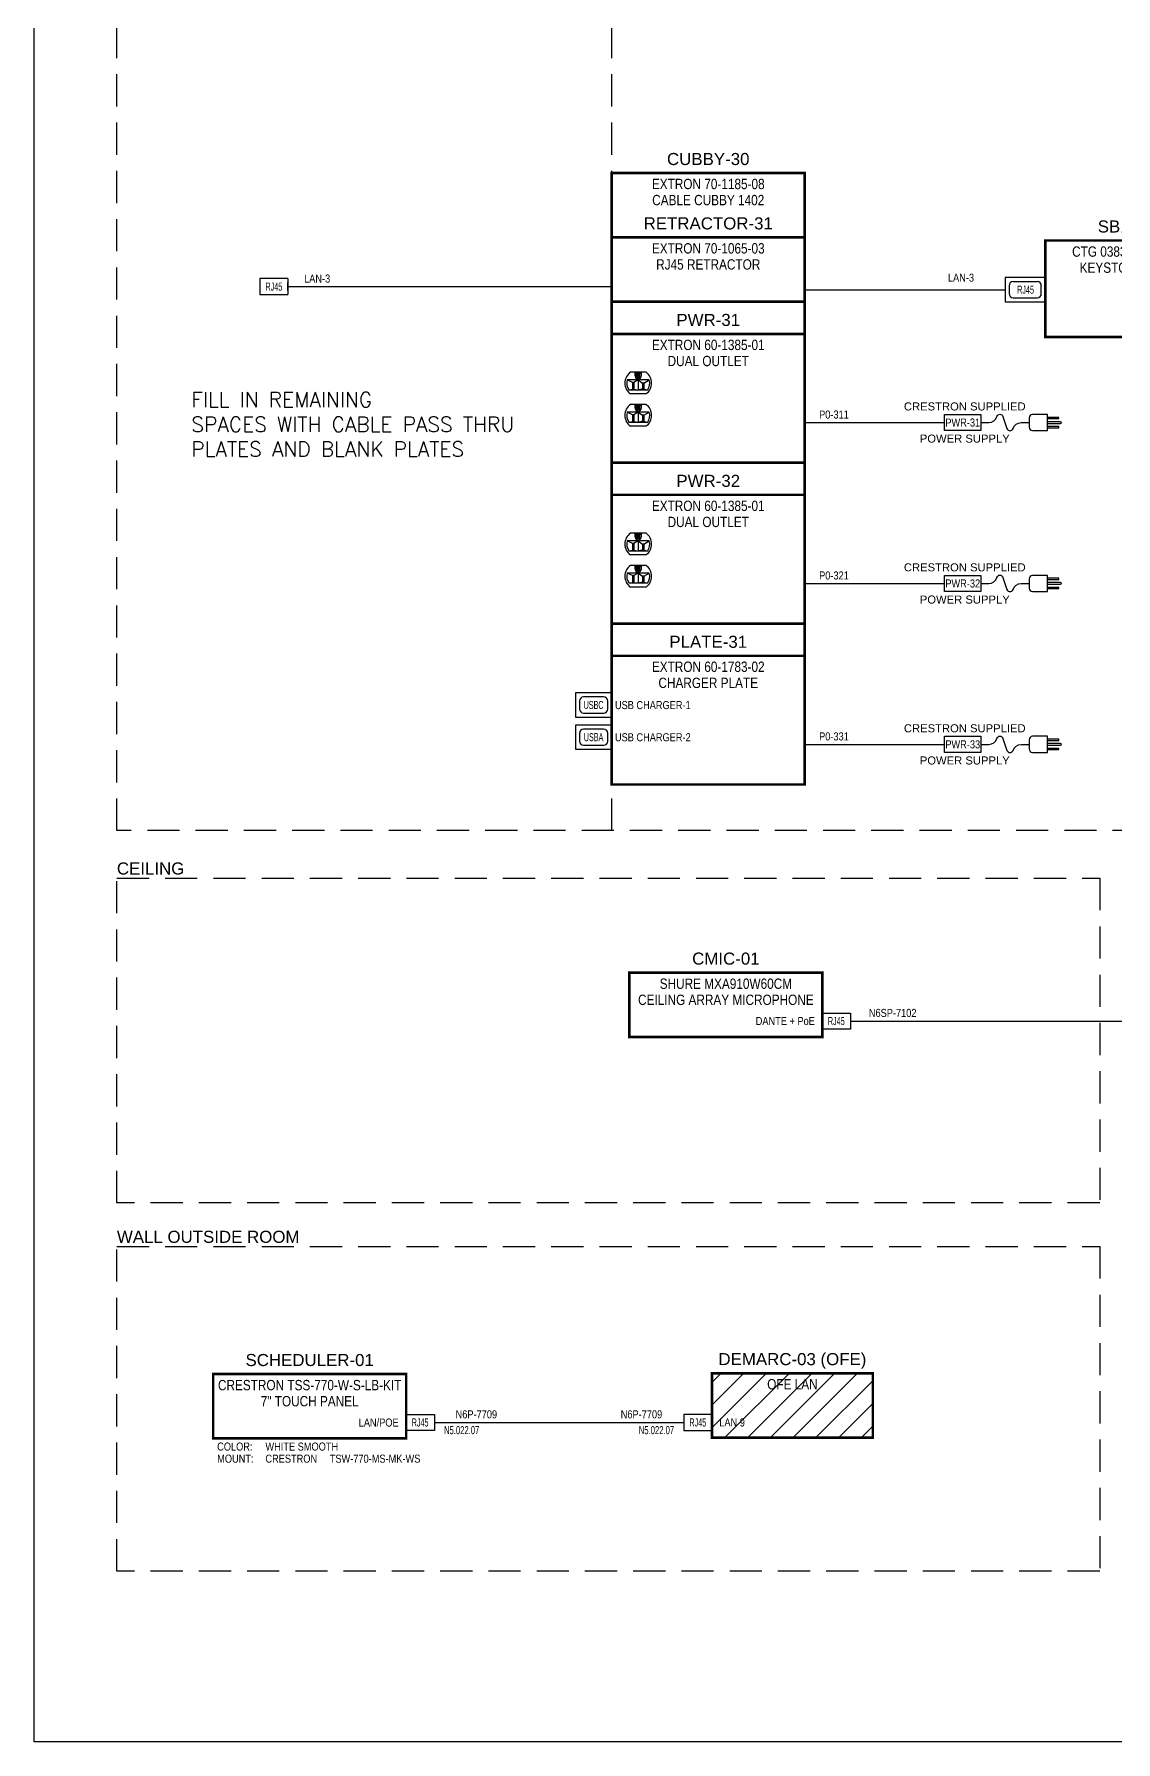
# Model space of a CAD drawing. Extents: x 0 to 120, y 0 to 39.
# Drawn here: x 0 to 8.41, y 0 to 13.26 of the extents above; entities that cross this region are included whole.
import ezdxf
from ezdxf.enums import TextEntityAlignment as Align

# ---------------------------------------------------------------- set-up
doc = ezdxf.new("R2010")
doc.units = 0
doc.header["$MEASUREMENT"] = 0
doc.linetypes.add('HIDDEN', pattern=[0.375, 0.25, -0.125])
doc.layers.get('0').update_dxf_attribs({"linetype": 'CONTINUOUS'})
doc.layers.get('DEFPOINTS').update_dxf_attribs({"linetype": 'CONTINUOUS'})
for name, color, linetype in [('AV-Func-Data', 212, 'CONTINUOUS'), ('AV-Func-DLAN', 214, 'CONTINUOUS'), ('AV-Func-Powr', 42, 'CONTINUOUS'), ('CABLE-NUM', 7, 'CONTINUOUS'), ('Cable_Riser', 7, 'HIDDEN'), ('Con-Detail', 9, 'CONTINUOUS'), ('DEVICE-NUM', 7, 'CONTINUOUS')]:
    doc.layers.add(name, color=color, linetype=linetype)
doc.styles.add('Cable Number', font='ARIALN.TTF')
doc.styles.add('ConDetail', font='swisscl.ttf', dxfattribs={"width": 0.75, "height": 0.0625})
doc.styles.add('Connection Detail', font='swisscl.ttf')
doc.styles.add('DimText', font='romans.shx')
doc.styles.add('NARROW', font='ARIALN.TTF')
doc.styles.get("Standard").update_dxf_attribs({"font": 'arial.ttf'})
doc.styles.add('Standard 2', font='arial.ttf', dxfattribs={"height": 0.0625})

# ---------------------------------------------------------------- blocks, each defined once
blk = doc.blocks.new('*U46')
at = {"const_width": 0.02}
blk.add_lwpolyline([(0, 0.382), (1.5, 0.382), (1.5, -0.118), (0, -0.118)], close=True, dxfattribs=at)
blk.add_point((1.5, 0.007))
at = {"layer": 'DEFPOINTS'}
blk.add_point((0, 0), dxfattribs=at)
blk.add_attdef('DEVICE', text='', height=0.0938).set_placement((0.75, 0.444), align=Align.CENTER)
at = {"style": 'NARROW'}
for tag, p in [('MODEL', (0.75, 0.257)), ('DESC', (0.75, 0.132))]:
    blk.add_attdef(tag, text='', height=0.08, dxfattribs=at).set_placement(p, align=Align.CENTER)
blk.add_attdef('INPUT1', text='', height=0.0625, dxfattribs=at).set_placement((0.062, 0.007), align=Align.MIDDLE_LEFT)
blk.add_attdef('OUTPUT1', text='', height=0.0625, dxfattribs=at).set_placement((1.437, 0.007), align=Align.MIDDLE_RIGHT)
blk = doc.blocks.new('*U45')
for p, q in [((0, 0.062), (0.219, 0.062)), ((0.031, 0.062), (0.188, 0.062)), ((0.219, -0.063), (0, -0.063)), ((0.188, -0.063), (0.031, -0.063))]:
    blk.add_line(p, q)
for points in [[(0, 0.062), (0, -0.063)], [(0.219, 0.062), (0.219, -0.063)]]:
    blk.add_lwpolyline(points)
at = {"style": 'DimText'}
blk.add_text('KMM V1.0 (C)', height=9.999999999999999e-52, dxfattribs=at).set_placement((0.219, 0.062))
at = {"style": 'Connection Detail', "width": 0.75}
blk.add_attdef('CONNECTOR', text='', height=0.0625, dxfattribs=at).set_placement((0.106, 0), align=Align.MIDDLE_CENTER)
at = {"style": 'Connection Detail'}
blk.add_attdef('CON-DETAIL', text='', height=0.0625, dxfattribs=at).set_placement((0.281, -0.116), align=Align.TOP_LEFT)
at = {"layer": 'CABLE-NUM', "style": 'NARROW'}
blk.add_attdef('DEVICE', text='', height=0.0625, dxfattribs=at).set_placement((-0.063, 0.031), align=Align.TOP_RIGHT)
blk = doc.blocks.new('*U90')
at = {"const_width": 0.02}
blk.add_lwpolyline([(0, 0.382), (1.5, 0.382), (1.5, -0.618), (0, -0.618)], close=True, dxfattribs=at)
for p in [(1.5, 0.007), (1.5, -0.243), (1.5, -0.493)]:
    blk.add_point(p)
at = {"layer": 'DEFPOINTS'}
for p in [(0, 0), (0, -0.25), (0, -0.5)]:
    blk.add_point(p, dxfattribs=at)
blk.add_attdef('DEVICE', text='', height=0.0938).set_placement((0.75, 0.444), align=Align.CENTER)
at = {"style": 'NARROW'}
for tag, p in [('MODEL', (0.75, 0.257)), ('DESC', (0.75, 0.132))]:
    blk.add_attdef(tag, text='', height=0.08, dxfattribs=at).set_placement(p, align=Align.CENTER)
for tag, p in [('INPUT1', (0.062, 0.007)), ('INPUT2', (0.062, -0.243)), ('INPUT3', (0.062, -0.493))]:
    blk.add_attdef(tag, text='', height=0.0625, dxfattribs=at).set_placement(p, align=Align.MIDDLE_LEFT)
for tag, p in [('OUTPUT1', (1.437, 0.007)), ('OUTPUT2', (1.437, -0.243)), ('OUTPUT3', (1.437, -0.493))]:
    blk.add_attdef(tag, text='', height=0.0625, dxfattribs=at).set_placement(p, align=Align.MIDDLE_RIGHT)
blk = doc.blocks.new('PLUG')
for points in [[(-0.5, -0.03125), (-0.84375, -0.03125, -1), (-0.84375, 0.03125), (-0.5, 0.03125)], [(-0.5, -0.21875), (-0.09375, -0.21875, 0.414213562), (0, -0.125), (0, 0.125, 0.414213562), (-0.09375, 0.21875), (-0.5, 0.21875)]]:
    blk.add_lwpolyline(points, format="xyb", close=True)
for points in [[(-0.8125, 0.109375), (-0.5, 0.109375), (-0.5, 0.140625), (-0.8125, 0.140625)], [(-0.8125, -0.140625), (-0.5, -0.140625), (-0.5, -0.109375), (-0.8125, -0.109375)]]:
    blk.add_lwpolyline(points, close=True)
blk = doc.blocks.new('Wallwart_V1')
blk.add_lwpolyline([(0, 0.0625), (0.28125, 0.0625), (0.28125, -0.0625), (0, -0.0625)], close=True)
blk.add_lwpolyline([(0.28125, 0), (0.34375, 0, 0.333333333), (0.40625, 0.046875, -0.75), (0.453125, 0.046875), (0.484375, -0.046875, 0.72075922), (0.53125, -0.046875, -0.312376478), (0.59375, 0), (0.65625, 0)], format="xyb")
at = {"xscale": 0.2857142857142847, "yscale": 0.2857142857142847, "zscale": 0.2857142857142847, "rotation": 180}
blk.add_blockref('PLUG', (0.65625, 0), dxfattribs=at)
at = {"style": 'Standard 2'}
for tag, p in [('MODEL', (0.15625, 0.09375)), ('DESC', (0.15625, -0.15625))]:
    blk.add_attdef(tag, text='', height=0.0625, dxfattribs=at).set_placement(p, align=Align.CENTER)
at = {"style": 'NARROW'}
blk.add_attdef('DEVICE', text='', height=0.0625, dxfattribs=at).set_placement((0.140625, 0), align=Align.MIDDLE_CENTER)
blk = doc.blocks.new('*U86')
for p, q in [((-0.0001, 0.09375), (-0.28135, 0.09375)), ((-0.28135, 0.09375), (-0.28135, -0.09375)), ((-0.2501, 0.03125), (-0.2501, -0.03125)), ((-0.0626, 0.0625), (-0.21885, 0.0625)), ((-0.03135, -0.03125), (-0.03135, 0.03125)), ((-0.0001, -0.09375), (-0.0001, 0.09375)), ((-0.28135, -0.09375), (-0.0001, -0.09375)), ((-0.21885, -0.0625), (-0.0626, -0.0625))]:
    blk.add_line(p, q)
for centre, start, end in [((-0.21885, 0.03125), 90, 180), ((-0.0626, 0.03125), 0, 90), ((-0.21885, -0.03125), 180, 270), ((-0.0626, -0.03125), 270, 0)]:
    blk.add_arc(centre, 0.03125, start, end)
at = {"style": 'Connection Detail', "width": 0.75}
blk.add_attdef('CONNECTOR', text='', height=0.0625, dxfattribs=at).set_placement((-0.140725, 0), align=Align.MIDDLE_CENTER)
at = {"layer": 'CABLE-NUM', "style": 'NARROW'}
blk.add_attdef('DEVICE', text='', height=0.0625, dxfattribs=at).set_placement((0.03115, 0.03125), align=Align.TOP_LEFT)
blk = doc.blocks.new('*U88')
for p, q in [((-0.0001, 0.09375), (-0.28135, 0.09375)), ((-0.28135, 0.09375), (-0.28135, -0.09375)), ((-0.2501, 0.03125), (-0.2501, -0.03125)), ((-0.0626, 0.0625), (-0.21885, 0.0625)), ((-0.03135, -0.03125), (-0.03135, 0.03125)), ((-0.0001, -0.09375), (-0.0001, 0.09375)), ((-0.28135, -0.09375), (-0.0001, -0.09375)), ((-0.21885, -0.0625), (-0.0626, -0.0625))]:
    blk.add_line(p, q)
for centre, start, end in [((-0.21885, 0.03125), 90, 180), ((-0.0626, 0.03125), 0, 90), ((-0.21885, -0.03125), 180, 270), ((-0.0626, -0.03125), 270, 0)]:
    blk.add_arc(centre, 0.03125, start, end)
at = {"style": 'Connection Detail', "width": 0.75}
blk.add_attdef('CONNECTOR', text='', height=0.0625, dxfattribs=at).set_placement((-0.140725, 0), align=Align.MIDDLE_CENTER)
at = {"layer": 'CABLE-NUM', "style": 'NARROW'}
blk.add_attdef('DEVICE', text='', height=0.0625, dxfattribs=at).set_placement((0.03115, 0.03125), align=Align.TOP_LEFT)
blk = doc.blocks.new('*U89')
at = {"layer": 'CABLE-NUM', "style": 'Cable Number'}
blk.add_attdef('CABLE-NUM', text='', height=0.0625, dxfattribs=at).set_placement((0.227, 0.062), align=Align.MIDDLE_CENTER)
blk = doc.blocks.new('*U87')
at = {"color": 0}
for p, q in [((0.291, 0.025), (0.12, 0.025)), ((0.161, 0.005), (0.12, 0.025)), ((0.267, 0.084), (0.144, 0.084)), ((0.161, 0.005), (0.161, -0.05)), ((0.171, 0.005), (0.161, 0.005)), ((0.206, 0.025), (0.171, 0.005)), ((0.171, 0.005), (0.171, -0.05)), ((0.228, 0.079), (0.183, 0.079)), ((0.192, 0.071), (0.183, 0.079)), ((0.183, 0.053), (0.183, 0.079)), ((0.219, 0.071), (0.192, 0.071)), ((0.192, 0.053), (0.192, 0.071)), ((0.206, 0.025), (0.24, 0)), ((0.206, 0.025), (0.206, -0.055)), ((0.228, 0.079), (0.219, 0.071)), ((0.219, 0.053), (0.219, 0.071)), ((0.228, 0.079), (0.228, 0.053)), ((0.25, 0), (0.291, 0.025)), ((0.161, -0.05), (0.135, -0.055)), ((0.276, -0.055), (0.135, -0.055)), ((0.267, -0.084), (0.144, -0.084)), ((0.171, -0.05), (0.161, -0.05)), ((0.206, -0.055), (0.171, -0.05)), ((0.24, -0.045), (0.206, -0.055)), ((0.25, 0), (0.24, 0)), ((0.24, 0), (0.24, -0.045)), ((0.25, -0.045), (0.24, -0.045)), ((0.25, 0), (0.25, -0.045)), ((0.25, -0.045), (0.276, -0.055))]:
    blk.add_line(p, q, dxfattribs=at)
at = {"color": 0, "const_width": 0.0134}
blk.add_lwpolyline([(0.212, 0.052, -1), (0.198, 0.052, -1)], format="xyb", close=True, dxfattribs=at)
at = {"color": 0}
for centre, radius, start, end in [((0.206, 0), 0.104, 125.9431, 234.0569), ((0.206, 0), 0.0894, 163.8777, 217.6763), ((0.206, 0.053), 0.0223, 180, 0), ((0.206, 0.053), 0.0134, 180, 0), ((0.206, 0), 0.104, 305.9431, 54.0569), ((0.206, 0), 0.0894, 322.3237, 16.1223)]:
    blk.add_arc(centre, radius, start, end, dxfattribs=at)
for points in [[(0.171, 0.005), (0.161, 0.005), (0.171, -0.05), (0.161, -0.05)], [(0.219, 0.071), (0.192, 0.071), (0.219, 0.053), (0.192, 0.053)], [(0.25, 0), (0.24, 0), (0.25, -0.045), (0.24, -0.045)]]:
    blk.add_solid(points, dxfattribs=at)
blk = doc.blocks.new('*U91')
at = {"const_width": 0.02}
blk.add_lwpolyline([(0, 0.382), (1.5, 0.382), (1.5, -4.368), (0, -4.368)], close=True, dxfattribs=at)
for p in [(1.5, 0.007), (1.5, -0.243), (1.5, -0.493), (1.5, -0.743), (1.5, -0.993), (1.5, -1.243), (1.5, -1.493), (1.5, -1.743), (1.5, -1.993), (1.5, -2.243), (1.5, -2.493), (1.5, -2.743), (1.5, -2.993), (1.5, -3.243), (1.5, -3.493), (1.5, -3.743), (1.5, -3.993), (1.5, -4.243)]:
    blk.add_point(p)
at = {"layer": 'DEFPOINTS'}
for p in [(0, 0), (0, -0.25), (0, -0.5), (0, -0.75), (0, -1), (0, -1.25), (0, -1.5), (0, -1.75), (0, -2), (0, -2.25), (0, -2.5), (0, -2.75), (0, -3), (0, -3.25), (0, -3.5), (0, -3.75), (0, -4), (0, -4.25)]:
    blk.add_point(p, dxfattribs=at)
blk.add_attdef('DEVICE', text='', height=0.0938).set_placement((0.75, 0.444), align=Align.CENTER)
at = {"style": 'NARROW'}
for tag, p in [('MODEL', (0.75, 0.257)), ('DESC', (0.75, 0.132))]:
    blk.add_attdef(tag, text='', height=0.08, dxfattribs=at).set_placement(p, align=Align.CENTER)
for tag, p in [('INPUT1', (0.062, 0.007)), ('INPUT2', (0.062, -0.243)), ('INPUT3', (0.062, -0.493)), ('INPUT4', (0.062, -0.743)), ('INPUT5', (0.062, -0.993)), ('INPUT6', (0.062, -1.243)), ('INPUT7', (0.062, -1.493)), ('INPUT8', (0.062, -1.743)), ('INPUT9', (0.062, -1.993)), ('INPUT10', (0.062, -2.243)), ('INPUT11', (0.062, -2.493)), ('INPUT12', (0.062, -2.743)), ('INPUT13', (0.062, -2.993)), ('INPUT14', (0.062, -3.243)), ('INPUT15', (0.062, -3.493)), ('INPUT16', (0.062, -3.743)), ('INPUT17', (0.062, -3.993)), ('INPUT18', (0.062, -4.243))]:
    blk.add_attdef(tag, text='', height=0.0625, dxfattribs=at).set_placement(p, align=Align.MIDDLE_LEFT)
for tag, p in [('OUTPUT1', (1.437, 0.007)), ('OUTPUT2', (1.437, -0.243)), ('OUTPUT3', (1.437, -0.493)), ('OUTPUT4', (1.437, -0.743)), ('OUTPUT5', (1.437, -0.993)), ('OUTPUT6', (1.437, -1.243)), ('OUTPUT7', (1.437, -1.493)), ('OUTPUT8', (1.437, -1.743)), ('OUTPUT9', (1.437, -1.993)), ('OUTPUT10', (1.437, -2.243)), ('OUTPUT11', (1.437, -2.493)), ('OUTPUT12', (1.437, -2.743)), ('OUTPUT13', (1.437, -2.993)), ('OUTPUT14', (1.437, -3.243)), ('OUTPUT15', (1.437, -3.493)), ('OUTPUT16', (1.437, -3.743)), ('OUTPUT17', (1.437, -3.993)), ('OUTPUT18', (1.437, -4.243))]:
    blk.add_attdef(tag, text='', height=0.0625, dxfattribs=at).set_placement(p, align=Align.MIDDLE_RIGHT)
blk = doc.blocks.new('*U85')
at = {"const_width": 0.02}
blk.add_lwpolyline([(0, 0.382), (1.5, 0.382), (1.5, -0.118), (0, -0.118)], close=True, dxfattribs=at)
blk.add_point((1.5, 0.007))
at = {"layer": 'DEFPOINTS'}
blk.add_point((0, 0), dxfattribs=at)
blk.add_attdef('DEVICE', text='', height=0.0938).set_placement((0.75, 0.444), align=Align.CENTER)
at = {"style": 'NARROW'}
for tag, p in [('MODEL', (0.75, 0.257)), ('DESC', (0.75, 0.132))]:
    blk.add_attdef(tag, text='', height=0.08, dxfattribs=at).set_placement(p, align=Align.CENTER)
blk.add_attdef('INPUT1', text='', height=0.0625, dxfattribs=at).set_placement((0.062, 0.007), align=Align.MIDDLE_LEFT)
blk.add_attdef('OUTPUT1', text='', height=0.0625, dxfattribs=at).set_placement((1.437, 0.007), align=Align.MIDDLE_RIGHT)
blk = doc.blocks.new('Connector V5')
for p, q in [((0, 0.062), (-0.219, 0.062)), ((-0.219, 0.031), (-0.219, -0.031)), ((-0.031, 0.062), (-0.188, 0.062)), ((0, -0.031), (0, 0.031)), ((-0.219, -0.062), (0, -0.062)), ((-0.188, -0.062), (-0.031, -0.062))]:
    blk.add_line(p, q)
for points in [[(-0.219, 0.062), (-0.219, -0.062)], [(0, 0.062), (0, -0.062)]]:
    blk.add_lwpolyline(points)
at = {"style": 'Connection Detail', "width": 0.75}
blk.add_attdef('CONNECTOR', text='', height=0.0625, dxfattribs=at).set_placement((-0.109, 0), align=Align.MIDDLE_CENTER)
at = {"layer": 'Con-Detail', "style": 'ConDetail', "width": 0.716609}
blk.add_attdef('CON-DETAIL', text='', height=0.0625, dxfattribs=at).set_placement((-0.569, -0.092), (-0.294, -0.092), align=Align.FIT)
at = {"layer": 'DEVICE-NUM', "style": 'NARROW'}
blk.add_attdef('DEVICE', text='', height=0.0625, dxfattribs=at).set_placement((0.062, 0.031), align=Align.TOP_LEFT)
blk = doc.blocks.new('*U95')
for p, q in [((-0.001, 0.094), (-0.313, 0.094)), ((-0.313, 0.094), (-0.313, -0.094)), ((-0.282, 0.031), (-0.282, -0.031)), ((-0.063, 0.062), (-0.251, 0.062)), ((-0.032, -0.031), (-0.032, 0.031)), ((-0.001, -0.094), (-0.001, 0.094)), ((-0.313, -0.094), (-0.001, -0.094)), ((-0.251, -0.063), (-0.063, -0.063))]:
    blk.add_line(p, q)
for centre, start, end in [((-0.251, 0.031), 90, 180), ((-0.063, 0.031), 0, 90), ((-0.251, -0.031), 180, 270), ((-0.063, -0.031), 270, 0)]:
    blk.add_arc(centre, 0.0312, start, end)
at = {"style": 'Connection Detail', "width": 0.75}
blk.add_attdef('CONNECTOR', text='', height=0.0625, dxfattribs=at).set_placement((-0.157, 0), align=Align.MIDDLE_CENTER)
blk = doc.blocks.new('*U97')
at = {"const_width": 0.02}
blk.add_lwpolyline([(0, 0.382), (1.25, 0.382), (1.25, -0.368), (0, -0.368)], close=True, dxfattribs=at)
for p in [(1.25, 0), (1.25, -0.25)]:
    blk.add_point(p)
at = {"layer": 'DEFPOINTS'}
for p in [(0, 0), (0, -0.25)]:
    blk.add_point(p, dxfattribs=at)
blk.add_attdef('DEVICE', text='', height=0.0938).set_placement((0.625, 0.444), align=Align.CENTER)
at = {"style": 'NARROW'}
for tag, p in [('MODEL', (0.625, 0.257)), ('DESC', (0.625, 0.132))]:
    blk.add_attdef(tag, text='', height=0.08, dxfattribs=at).set_placement(p, align=Align.CENTER)
for tag, p in [('INPUT1', (0.062, 0.007)), ('INPUT2', (0.062, -0.243))]:
    blk.add_attdef(tag, text='', height=0.0625, dxfattribs=at).set_placement(p, align=Align.MIDDLE_LEFT)
for tag, p in [('OUTPUT1', (1.187, 0.007)), ('OUTPUT2', (1.187, -0.243))]:
    blk.add_attdef(tag, text='', height=0.0625, dxfattribs=at).set_placement(p, align=Align.MIDDLE_RIGHT)
blk = doc.blocks.new('*U100')
at = {"style": 'NARROW'}
blk.add_text('COLOR:', height=0.0625, dxfattribs=at).set_placement((0.03125, -0.09375))
blk.add_attdef('COLOR', (0.40625, -0.09375), '', height=0.0625, dxfattribs=at)
blk = doc.blocks.new('*U37')
for p, q in [((0, 0.062), (0.219, 0.062)), ((0, -0.031), (0, 0.031)), ((0.031, 0.062), (0.188, 0.062)), ((0.219, 0.031), (0.219, -0.031)), ((0.219, -0.062), (0, -0.062)), ((0.188, -0.062), (0.031, -0.062))]:
    blk.add_line(p, q)
for points in [[(0, 0.062), (0, -0.062)], [(0.219, 0.062), (0.219, -0.062)]]:
    blk.add_lwpolyline(points)
at = {"style": 'Connection Detail', "width": 0.75}
blk.add_attdef('CONNECTOR', text='', height=0.0625, dxfattribs=at).set_placement((0.106, 0), align=Align.MIDDLE_CENTER)
at = {"layer": 'Con-Detail', "style": 'ConDetail', "width": 0.716609}
blk.add_attdef('CON-DETAIL', text='', height=0.0625, dxfattribs=at).set_placement((0.294, -0.092), (0.569, -0.092), align=Align.FIT)
at = {"layer": 'DEVICE-NUM', "style": 'NARROW'}
blk.add_attdef('DEVICE', text='', height=0.0625, dxfattribs=at).set_placement((-0.062, 0.031), align=Align.TOP_RIGHT)
blk = doc.blocks.new('*U44')
at = {"layer": 'CABLE-NUM', "style": 'Cable Number'}
blk.add_attdef('CABLE-NUM', text='', height=0.0625, dxfattribs=at).set_placement((0.336, 0.063), align=Align.MIDDLE_CENTER)
blk = doc.blocks.new('*U102')
at = {"style": 'NARROW'}
blk.add_text('MOUNT:', height=0.0625, dxfattribs=at).set_placement((0.03125, -0.1875))
for tag, p in [('MOUNT-MFG1', (0.40625, -0.1875)), ('MOUNT-MODEL1', (0.90625, -0.1875)), ('MOUNT-MFG2', (0.40625, -0.28125)), ('MOUNT-MODEL2', (0.90625, -0.28125))]:
    blk.add_attdef(tag, p, '', height=0.0625, dxfattribs=at)
blk = doc.blocks.new('*U112')
at = {"layer": 'CABLE-NUM', "style": 'Cable Number'}
blk.add_attdef('CABLE-NUM', text='', height=0.0625, dxfattribs=at).set_placement((0.336, 0.063), align=Align.MIDDLE_CENTER)
blk = doc.blocks.new('*U118')
at = {"const_width": 0.02}
blk.add_lwpolyline([(0, 0.382), (1.25, 0.382), (1.25, -0.118), (0, -0.118)], close=True, dxfattribs=at)
blk.add_point((1.25, 0))
at = {"layer": 'DEFPOINTS'}
blk.add_point((0, 0), dxfattribs=at)
blk.add_attdef('DEVICE', text='', height=0.0938).set_placement((0.625, 0.444), align=Align.CENTER)
at = {"style": 'NARROW'}
for tag, p in [('MODEL', (0.625, 0.257)), ('DESC', (0.625, 0.132))]:
    blk.add_attdef(tag, text='', height=0.08, dxfattribs=at).set_placement(p, align=Align.CENTER)
blk.add_attdef('INPUT1', text='', height=0.0625, dxfattribs=at).set_placement((0.062, 0.007), align=Align.MIDDLE_LEFT)
blk.add_attdef('OUTPUT1', text='', height=0.0625, dxfattribs=at).set_placement((1.187, 0.007), align=Align.MIDDLE_RIGHT)
blk = doc.blocks.new('*U119')
at = {"layer": 'CABLE-NUM', "style": 'Cable Number'}
blk.add_attdef('CABLE-NUM', text='', height=0.0625, dxfattribs=at).set_placement((-0.328, 0.063), align=Align.MIDDLE_CENTER)
blk = doc.blocks.new('*U92')
at = {"layer": 'CABLE-NUM', "style": 'Cable Number'}
blk.add_attdef('CABLE-NUM', text='', height=0.0625, dxfattribs=at).set_placement((0.227, 0.062), align=Align.MIDDLE_CENTER)
blk = doc.blocks.new('*U32')
at = {"layer": 'CABLE-NUM', "style": 'Cable Number'}
blk.add_attdef('CABLE-NUM', text='', height=0.0625, dxfattribs=at).set_placement((-0.219, 0.063), align=Align.MIDDLE_CENTER)

msp = doc.modelspace()

# ---------------------------------------------------------------- hatches: boundary and pattern name
h = msp.add_hatch()
h.set_pattern_fill('ANSI31', color=256)
h.paths.add_polyline_path([(6.517, 2.863), (5.267, 2.863), (5.267, 2.363), (6.517, 2.363)])
h.paths.add_polyline_path([(5.675, 2.716), (6.108, 2.716), (6.108, 2.841), (5.675, 2.841)], flags=24)
h.paths.add_polyline_path([(5.308, 2.416), (5.539, 2.416), (5.539, 2.546), (5.308, 2.546)], flags=24)

# ---------------------------------------------------------------- linework, layer by layer
at = {"layer": 'AV-Func-Data'}
for points in [[(1.972, 11.304), (4.488, 11.304)], [(5.988, 11.28), (7.544, 11.28)], [(3.109, 2.481), (5.048, 2.481)]]:
    msp.add_lwpolyline(points, dxfattribs=at)
at = {"layer": 'AV-Func-DLAN'}
msp.add_lwpolyline([(6.344, 5.599), (14.224, 5.599)], dxfattribs=at)
at = {"layer": 'AV-Func-Powr'}
for points in [[(5.988, 10.248), (7.075, 10.248)], [(5.988, 8.998), (7.075, 8.998)], [(5.988, 7.748), (7.075, 7.748)]]:
    msp.add_lwpolyline(points, dxfattribs=at)
at = {"layer": 'Cable_Riser'}
for points in [[(0.643, 28.697), (19.13, 28.697), (19.13, 7.078), (0.643, 7.078), (0.643, 28.697)], [(0.643, 6.709), (8.28, 6.709), (8.28, 4.186), (0.643, 4.186), (0.643, 6.709)], [(0.643, 3.848), (8.28, 3.848), (8.28, 1.325), (0.643, 1.325), (0.643, 3.848)]]:
    msp.add_lwpolyline(points, close=True, dxfattribs=at)
msp.add_lwpolyline([(4.488, 7.078), (4.488, 28.697)], dxfattribs=at)
at = {"layer": 'DEFPOINTS'}
msp.add_lwpolyline([(0, 29.3), (36.7, 29.3), (36.7, 0), (0, 0)], close=True, dxfattribs=at)

# ---------------------------------------------------------------- block references
ref = msp.add_blockref('*U91', (4.488, 11.804))
ref.add_attrib('DEVICE', 'CUBBY-30', dxfattribs={"height": 0.0938}).set_placement((5.238, 12.248), align=Align.CENTER)
ref.add_attrib('MODEL', 'EXTRON 70-1185-08', dxfattribs={"height": 0.08, "style": 'NARROW'}).set_placement((5.238, 12.061), align=Align.CENTER)
ref.add_attrib('DESC', 'CABLE CUBBY 1402', dxfattribs={"height": 0.08, "style": 'NARROW'}).set_placement((5.238, 11.936), align=Align.CENTER)
ref = msp.add_blockref('*U85', (4.488, 11.304))
ref.add_attrib('DEVICE', 'RETRACTOR-31', dxfattribs={"height": 0.09375}).set_placement((5.238, 11.748), align=Align.CENTER)
ref.add_attrib('MODEL', 'EXTRON 70-1065-03', dxfattribs={"height": 0.08, "style": 'NARROW'}).set_placement((5.238, 11.561), align=Align.CENTER)
ref.add_attrib('DESC', 'RJ45 RETRACTOR', dxfattribs={"height": 0.08, "style": 'NARROW'}).set_placement((5.238, 11.436), align=Align.CENTER)
ref = msp.add_blockref('*U97', (7.858, 11.28))
ref.add_attrib('DEVICE', 'SB1-03', dxfattribs={"height": 0.0938}).set_placement((8.483, 11.724), align=Align.CENTER)
ref.add_attrib('MODEL', 'CTG 03831 1-PORT', dxfattribs={"height": 0.08, "style": 'NARROW'}).set_placement((8.483, 11.536), align=Align.CENTER)
ref.add_attrib('DESC', 'KEYSTONE BOX', dxfattribs={"height": 0.08, "style": 'NARROW'}).set_placement((8.483, 11.411), align=Align.CENTER)
ref = msp.add_blockref('*U90', (4.488, 10.554))
ref.add_attrib('DEVICE', 'PWR-31', dxfattribs={"height": 0.0938}).set_placement((5.238, 10.998), align=Align.CENTER)
ref.add_attrib('MODEL', 'EXTRON 60-1385-01', dxfattribs={"height": 0.08, "style": 'NARROW'}).set_placement((5.238, 10.811), align=Align.CENTER)
ref.add_attrib('DESC', 'DUAL OUTLET', dxfattribs={"height": 0.08, "style": 'NARROW'}).set_placement((5.238, 10.686), align=Align.CENTER)
for p in [(4.488, 10.554), (4.488, 10.304), (4.488, 9.304), (4.488, 9.054)]:
    msp.add_blockref('*U87', p)
ref = msp.add_blockref('*U90', (4.488, 9.304))
ref.add_attrib('DEVICE', 'PWR-32', dxfattribs={"height": 0.0938}).set_placement((5.238, 9.748), align=Align.CENTER)
ref.add_attrib('MODEL', 'EXTRON 60-1385-01', dxfattribs={"height": 0.08, "style": 'NARROW'}).set_placement((5.238, 9.561), align=Align.CENTER)
ref.add_attrib('DESC', 'DUAL OUTLET', dxfattribs={"height": 0.08, "style": 'NARROW'}).set_placement((5.238, 9.436), align=Align.CENTER)
ref = msp.add_blockref('*U90', (4.488, 8.054))
ref.add_attrib('DEVICE', 'PLATE-31', dxfattribs={"height": 0.0938}).set_placement((5.238, 8.498), align=Align.CENTER)
ref.add_attrib('MODEL', 'EXTRON 60-1783-02', dxfattribs={"height": 0.08, "style": 'NARROW'}).set_placement((5.238, 8.311), align=Align.CENTER)
ref.add_attrib('DESC', 'CHARGER PLATE', dxfattribs={"height": 0.08, "style": 'NARROW'}).set_placement((5.238, 8.186), align=Align.CENTER)
ref = msp.add_blockref('*U46', (4.625, 5.593))
ref.add_attrib('DEVICE', 'CMIC-01', dxfattribs={"height": 0.0938}).set_placement((5.375, 6.037), align=Align.CENTER)
ref.add_attrib('MODEL', 'SHURE MXA910W60CM', dxfattribs={"height": 0.08, "style": 'NARROW'}).set_placement((5.375, 5.849), align=Align.CENTER)
ref.add_attrib('DESC', 'CEILING ARRAY MICROPHONE', dxfattribs={"height": 0.08, "style": 'NARROW'}).set_placement((5.375, 5.724), align=Align.CENTER)
ref = msp.add_blockref('*U46', (1.391, 2.475))
ref.add_attrib('DEVICE', 'SCHEDULER-01', dxfattribs={"height": 0.09375}).set_placement((2.141, 2.919), align=Align.CENTER)
ref.add_attrib('MODEL', 'CRESTRON TSS-770-W-S-LB-KIT', dxfattribs={"height": 0.08, "style": 'NARROW'}).set_placement((2.141, 2.731), align=Align.CENTER)
ref.add_attrib('DESC', '7" TOUCH PANEL', dxfattribs={"height": 0.08, "style": 'NARROW'}).set_placement((2.141, 2.606), align=Align.CENTER)
ref = msp.add_blockref('*U118', (5.267, 2.481))
ref.add_attrib('DEVICE', 'DEMARC-03 (OFE)', dxfattribs={"height": 0.09375}).set_placement((5.892, 2.926), align=Align.CENTER)
ref.add_attrib('MODEL', 'OFE LAN', dxfattribs={"height": 0.08, "style": 'NARROW'}).set_placement((5.892, 2.738), align=Align.CENTER)
for name, values in [('*U100', {'COLOR': 'WHITE SMOOTH'}), ('*U102', {'MOUNT-MFG1': 'CRESTRON', 'MOUNT-MODEL1': 'TSW-770-MS-MK-WS'})]:
    msp.add_blockref(name, (1.391, 2.356)).add_auto_attribs(values)
at = {"layer": 'AV-Func-Data'}
msp.add_blockref('Connector V5', (1.972, 11.304), dxfattribs=at).add_auto_attribs({'CONNECTOR': 'RJ45'})
at = {"layer": 'AV-Func-DLAN'}
ref = msp.add_blockref('*U45', (6.125, 5.599), dxfattribs=at)
ref.add_attrib('CONNECTOR', 'RJ45', dxfattribs={"layer": '0', "height": 0.0625, "style": 'Connection Detail', "width": 0.75}).set_placement((6.233, 5.599), align=Align.MIDDLE_CENTER)
ref.add_attrib('DEVICE_001', 'DANTE + PoE', (5.607, 5.568), dxfattribs={"layer": 'CABLE-NUM', "height": 0.0625, "style": 'NARROW'})
ref = msp.add_blockref('*U37', (2.891, 2.481), dxfattribs=at)
ref.add_attrib('CONNECTOR', 'RJ45', dxfattribs={"layer": '0', "height": 0.0625, "style": 'Connection Detail', "width": 0.75}).set_placement((2.999, 2.481), align=Align.MIDDLE_CENTER)
ref.add_attrib('DEVICE_001', 'LAN/POE', (2.522, 2.449), dxfattribs={"layer": 'DEVICE-NUM', "height": 0.0625, "style": 'NARROW'})
ref.add_attrib('CON-DETAIL', 'N5.022.07', dxfattribs={"layer": 'Con-Detail', "height": 0.0625, "style": 'ConDetail', "width": 0.856288}).set_placement((3.185, 2.39), (3.459, 2.39), align=Align.FIT)
ref = msp.add_blockref('Connector V5', (5.267, 2.481), dxfattribs=at)
ref.add_attrib('CONNECTOR', 'RJ45', dxfattribs={"layer": '0', "height": 0.0625, "style": 'Connection Detail', "width": 0.75}).set_placement((5.157, 2.481), align=Align.MIDDLE_CENTER)
ref.add_attrib('DEVICE_001', 'LAN 9', (5.324, 2.45), dxfattribs={"layer": 'DEVICE-NUM', "height": 0.0625, "style": 'NARROW'})
ref.add_attrib('CON-DETAIL', 'N5.022.07', dxfattribs={"layer": 'Con-Detail', "height": 0.0625, "style": 'ConDetail', "width": 0.856288}).set_placement((4.698, 2.39), (4.973, 2.39), align=Align.FIT)
at = {"layer": 'AV-Func-Powr'}
for p, values in [((7.075, 10.248), {'MODEL': 'CRESTRON SUPPLIED', 'DEVICE': 'PWR-31', 'DESC': 'POWER SUPPLY'}), ((7.075, 8.998), {'MODEL': 'CRESTRON SUPPLIED', 'DEVICE': 'PWR-32', 'DESC': 'POWER SUPPLY'}), ((7.075, 7.748), {'MODEL': 'CRESTRON SUPPLIED', 'DEVICE': 'PWR-33', 'DESC': 'POWER SUPPLY'})]:
    msp.add_blockref('Wallwart_V1', p, dxfattribs=at).add_auto_attribs(values)
ref = msp.add_blockref('*U86', (4.488, 8.054), dxfattribs=at)
ref.add_attrib('CONNECTOR', 'USBC', dxfattribs={"layer": '0', "height": 0.0625, "style": 'Connection Detail', "width": 0.75}).set_placement((4.347, 8.054), align=Align.MIDDLE_CENTER)
ref.add_attrib('DEVICE_001', 'USB CHARGER-1', (4.513, 8.022), dxfattribs={"layer": 'CABLE-NUM', "height": 0.0625, "style": 'NARROW'})
ref = msp.add_blockref('*U88', (4.488, 7.804), dxfattribs=at)
ref.add_attrib('CONNECTOR', 'USBA', dxfattribs={"layer": '0', "height": 0.0625, "style": 'Connection Detail', "width": 0.75}).set_placement((4.347, 7.804), align=Align.MIDDLE_CENTER)
ref.add_attrib('DEVICE_001', 'USB CHARGER-2', (4.513, 7.772), dxfattribs={"layer": 'CABLE-NUM', "height": 0.0625, "style": 'NARROW'})
at = {"layer": 'CABLE-NUM'}
for name, p, values in [('*U92', (1.972, 11.304), {'CABLE-NUM': 'LAN-3'}), ('*U89', (5.988, 10.248), {'CABLE-NUM': 'P0-311'}), ('*U89', (5.988, 8.998), {'CABLE-NUM': 'P0-321'}), ('*U89', (5.988, 7.748), {'CABLE-NUM': 'P0-331'})]:
    msp.add_blockref(name, p, dxfattribs=at).add_auto_attribs(values)
ref = msp.add_blockref('*U32', (7.428, 11.311), dxfattribs=at)
ref.add_attrib('CABLE-NUM', 'LAN-3', dxfattribs={"height": 0.0625, "style": 'Cable Number'}).set_placement((7.202, 11.373), align=Align.MIDDLE_CENTER)
ref = msp.add_blockref('*U95', (7.858, 11.28), dxfattribs=at)
ref.add_attrib('CONNECTOR', 'RJ45', dxfattribs={"layer": '0', "height": 0.0625, "style": 'Connection Detail', "width": 0.75}).set_placement((7.704, 11.28), align=Align.MIDDLE_CENTER)
ref = msp.add_blockref('*U112', (6.344, 5.599), dxfattribs=at)
ref.add_attrib('CABLE-NUM', 'N6SP-7102', dxfattribs={"height": 0.0625, "style": 'Cable Number'}).set_placement((6.671, 5.662), align=Align.MIDDLE_CENTER)
ref = msp.add_blockref('*U44', (3.109, 2.481), dxfattribs=at)
ref.add_attrib('CABLE-NUM', 'N6P-7709', dxfattribs={"height": 0.0625, "style": 'Cable Number'}).set_placement((3.436, 2.544), align=Align.MIDDLE_CENTER)
ref = msp.add_blockref('*U119', (5.048, 2.481), dxfattribs=at)
ref.add_attrib('CABLE-NUM', 'N6P-7709', dxfattribs={"height": 0.0625, "style": 'Cable Number'}).set_placement((4.719, 2.544), align=Align.MIDDLE_CENTER)

# ---------------------------------------------------------------- texts
for s, height, p in [('CEILING', 0.0938, (0.643, 6.709)), ('WALL OUTSIDE ROOM', 0.09375, (0.643, 3.848))]:
    msp.add_text(s, height=height).set_placement(p, align=Align.BOTTOM_LEFT)
at = {"insert": (1.222, 10.483), "char_height": 0.115, "attachment_point": 1, "style": 'DimText'}
msp.add_mtext_dynamic_manual_height_columns('FILL IN REMAINING \\PSPACES WITH CABLE PASS THRU\\PPLATES AND BLANK PLATES', width=3.3442, gutter_width=0.312, heights=[0], dxfattribs=at)

doc.saveas('drawing.dxf')
